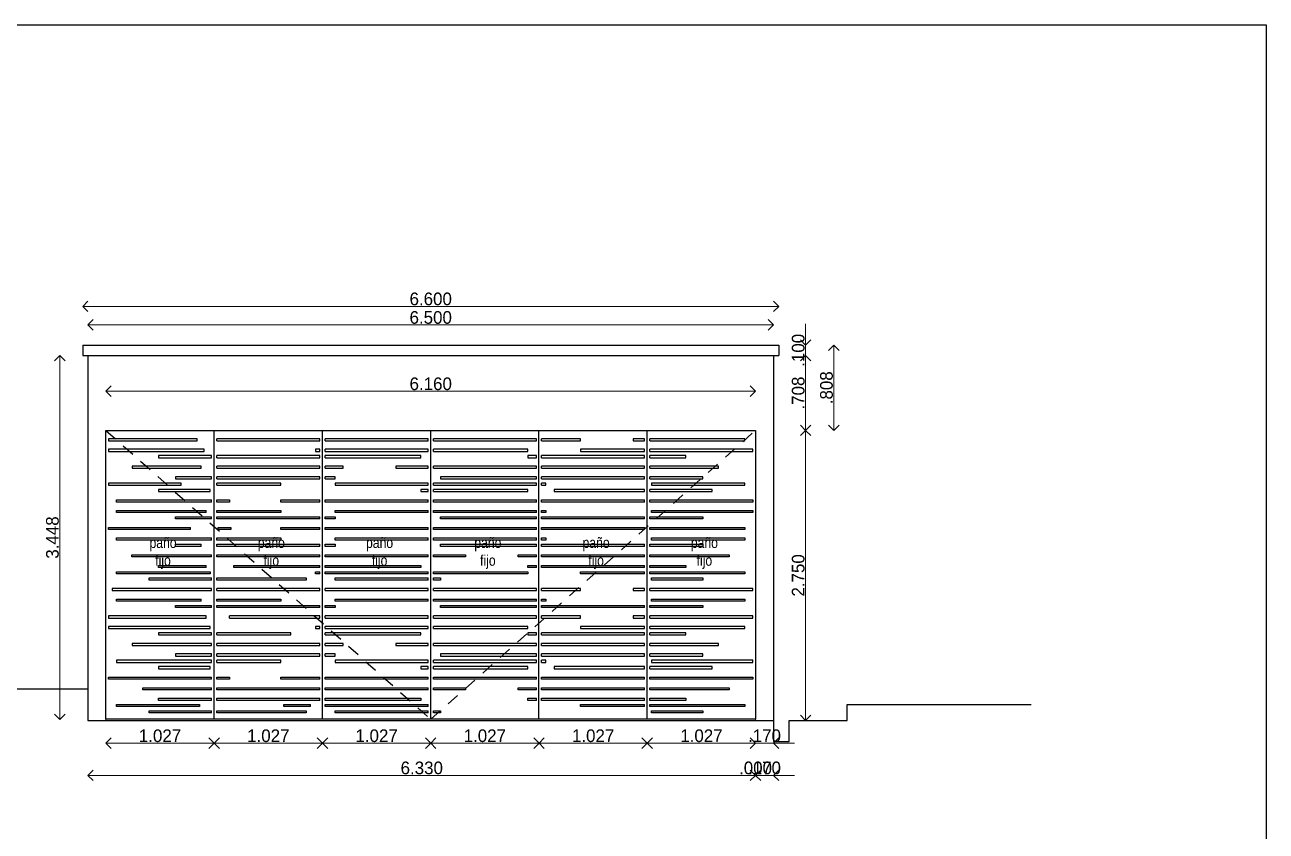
# Model space of a CAD drawing. Header units: millimetres. Extents: x 237 to 802, y 86 to 296.
# Drawn here: x 387.86 to 399.63, y 195.47 to 203.12 of the extents above; entities that cross this region are included whole.
import ezdxf

# ---------------------------------------------------------------- set-up
doc = ezdxf.new("R2010")
doc.units = ezdxf.units.MM
doc.linetypes.add('ACAD_ISO02W100', pattern=[15, 12, -3])
doc.layers.get('Defpoints').update_dxf_attribs({"color": 254})
doc.layers.add('000-COTAS ACUMULADAS', color=12, linetype='Continuous', lineweight=9)
doc.layers.add('cotas', color=154, linetype='Continuous', lineweight=5)
for name, color, linetype in [('02-CARPINTERÍAS', 9, 'Continuous'), ('03-PROYECCIONES', 9, 'Continuous'), ('Estructura metalica', 155, 'Continuous')]:
    doc.layers.add(name, color=color, linetype=linetype)
doc.styles.add('arial1', font='arial.ttf', dxfattribs={"height": 0.002})
doc.dimstyles.new('ann linear', dxfattribs={"dimtxt": 0.12, "dimasz": 0.1, "dimexe": 0.01, "dimexo": 0.01, "dimgap": 0.01, "dimtad": 1, "dimzin": 4, "dimdsep": 46, "dimtxsty": 'Standard', "dimblk": 'OPEN90', "dimcen": 0.1, "dimse1": 1, "dimse2": 1, "dimclrd": 256, "dimclre": 1, "dimclrt": 256, "dimadec": 0, "dimazin": 0, "dimtfac": 1, "dimtix": 1, "dimtmove": 0, "dimatfit": 3, "dimldrblk": 'DOT', "dimfxl": 0, "dimtolj": 1, "dimtzin": 0, "dimlwd": -1, "dimarcsym": 0})

# ---------------------------------------------------------------- blocks, each defined once
blk = doc.blocks.new('_OPEN90')
at = {"color": 0, "linetype": 'ByBlock'}
for p, q in [((0, 0), (-1, 0)), ((-0.5, 0.5), (0, 0)), ((0, 0), (-0.5, -0.5))]:
    blk.add_line(p, q, dxfattribs=at)
blk = doc.blocks.new('*D271')
at = {"layer": 'cotas'}
blk.add_line((395.26, 196.624), (395.26, 199.174), dxfattribs=at)
at = {"layer": 'Defpoints', "color": 0}
for p in [(394.785, 199.274), (395.26, 199.274), (394.785, 196.524)]:
    blk.add_point(p, dxfattribs=at)
at = {"layer": 'cotas', "xscale": 0.1, "yscale": 0.1, "zscale": 0.1}
for p, rotation in [((395.26, 199.274), 90), ((395.26, 196.524), 270)]:
    blk.add_blockref('_OPEN90', p, dxfattribs=dict(at, rotation=rotation))
at = {"layer": 'cotas', "insert": (395.19, 197.899), "char_height": 0.12, "attachment_point": 5, "rotation": 90}
blk.add_mtext('\\A1;2.750', dxfattribs=at)
blk = doc.blocks.new('_DOT')
at = {"color": 0, "linetype": 'ByBlock', "lineweight": -2}
blk.add_line((-0.5, 0), (-1, 0), dxfattribs=at)
at = {"color": 0, "linetype": 'ByBlock', "lineweight": -2, "const_width": 0.5}
blk.add_lwpolyline([(-0.25, 0, 1), (0.25, 0, 1)], format="xyb", close=True, dxfattribs=at)
blk = doc.blocks.new('*D272')
at = {"layer": 'cotas'}
blk.add_line((395.26, 199.374), (395.26, 199.883), dxfattribs=at)
at = {"layer": 'Defpoints', "color": 0}
for p in [(394.955, 199.983), (395.26, 199.983), (394.785, 199.274)]:
    blk.add_point(p, dxfattribs=at)
at = {"layer": 'cotas', "xscale": 0.1, "yscale": 0.1, "zscale": 0.1}
for p, rotation in [((395.26, 199.983), 90), ((395.26, 199.274), 270)]:
    blk.add_blockref('_OPEN90', p, dxfattribs=dict(at, rotation=rotation))
at = {"layer": 'cotas', "insert": (395.19, 199.628), "char_height": 0.12, "attachment_point": 5, "rotation": 90}
blk.add_mtext('\\A1;.708', dxfattribs=at)
blk = doc.blocks.new('*D291')
at = {"layer": 'cotas'}
for p, q in [((394.685, 196.003), (394.585, 196.003)), ((394.885, 196.003), (394.985, 196.003))]:
    blk.add_line(p, q, dxfattribs=at)
at = {"layer": 'Defpoints', "color": 0}
for p in [(394.785, 199.274), (394.785, 196.524), (394.785, 196.003)]:
    blk.add_point(p, dxfattribs=at)
at = {"layer": 'cotas', "xscale": 0.1, "yscale": 0.1, "zscale": 0.1}
blk.add_blockref('_OPEN90', (394.785, 196.003), dxfattribs=at)
at = {"layer": 'cotas', "xscale": 0.1, "yscale": 0.1, "zscale": 0.1, "rotation": 180}
blk.add_blockref('_OPEN90', (394.785, 196.003), dxfattribs=at)
at = {"layer": 'cotas', "insert": (394.785, 196.073), "char_height": 0.12, "attachment_point": 5}
blk.add_mtext('\\A1;.000', dxfattribs=at)
blk = doc.blocks.new('*D301')
at = {"layer": 'cotas'}
for p, q in [((394.685, 196.003), (394.585, 196.003)), ((394.785, 196.003), (394.955, 196.003)), ((395.055, 196.003), (395.155, 196.003))]:
    blk.add_line(p, q, dxfattribs=at)
at = {"layer": 'Defpoints', "color": 0}
for p in [(394.785, 196.524), (394.955, 196.524), (394.955, 196.003)]:
    blk.add_point(p, dxfattribs=at)
at = {"layer": 'cotas', "xscale": 0.1, "yscale": 0.1, "zscale": 0.1}
blk.add_blockref('_OPEN90', (394.785, 196.003), dxfattribs=at)
at = {"layer": 'cotas', "xscale": 0.1, "yscale": 0.1, "zscale": 0.1, "rotation": 180}
blk.add_blockref('_OPEN90', (394.955, 196.003), dxfattribs=at)
at = {"layer": 'cotas', "insert": (394.87, 196.073), "char_height": 0.12, "attachment_point": 5}
blk.add_mtext('\\A1;.170', dxfattribs=at)
blk = doc.blocks.new('*D302')
at = {"layer": 'cotas'}
blk.add_line((394.685, 196.003), (388.555, 196.003), dxfattribs=at)
at = {"layer": 'Defpoints', "color": 0}
for p in [(394.785, 199.274), (388.455, 196.524), (388.455, 196.003)]:
    blk.add_point(p, dxfattribs=at)
at = {"layer": 'cotas', "xscale": 0.1, "yscale": 0.1, "zscale": 0.1, "rotation": 180}
blk.add_blockref('_OPEN90', (388.455, 196.003), dxfattribs=at)
at = {"layer": 'cotas', "xscale": 0.1, "yscale": 0.1, "zscale": 0.1}
blk.add_blockref('_OPEN90', (394.785, 196.003), dxfattribs=at)
at = {"layer": 'cotas', "insert": (391.62, 196.073), "char_height": 0.12, "attachment_point": 5}
blk.add_mtext('\\A1;6.330', dxfattribs=at)
blk = doc.blocks.new('*D303')
at = {"layer": 'cotas'}
for p, q in [((395.26, 200.183), (395.26, 200.283)), ((395.26, 199.983), (395.26, 200.083)), ((395.26, 199.883), (395.26, 199.783))]:
    blk.add_line(p, q, dxfattribs=at)
at = {"layer": 'Defpoints', "color": 0}
for p in [(395.005, 200.083), (395.26, 200.083), (394.955, 199.983)]:
    blk.add_point(p, dxfattribs=at)
at = {"layer": 'cotas', "xscale": 0.1, "yscale": 0.1, "zscale": 0.1}
for p, rotation in [((395.26, 200.083), 270), ((395.26, 199.983), 90)]:
    blk.add_blockref('_OPEN90', p, dxfattribs=dict(at, rotation=rotation))
at = {"layer": 'cotas', "insert": (395.19, 200.033), "char_height": 0.12, "attachment_point": 5, "rotation": 90}
blk.add_mtext('\\A1;.100', dxfattribs=at)
blk = doc.blocks.new('*D304')
at = {"layer": 'cotas'}
blk.add_line((388.555, 200.274), (394.855, 200.274), dxfattribs=at)
at = {"layer": 'Defpoints', "color": 0}
for p in [(394.955, 200.274), (388.455, 199.983), (394.955, 199.983)]:
    blk.add_point(p, dxfattribs=at)
at = {"layer": 'cotas', "xscale": 0.1, "yscale": 0.1, "zscale": 0.1, "rotation": 180}
blk.add_blockref('_OPEN90', (388.455, 200.274), dxfattribs=at)
at = {"layer": 'cotas', "xscale": 0.1, "yscale": 0.1, "zscale": 0.1}
blk.add_blockref('_OPEN90', (394.955, 200.274), dxfattribs=at)
at = {"layer": 'cotas', "insert": (391.705, 200.344), "char_height": 0.12, "attachment_point": 5}
blk.add_mtext('\\A1;6.500', dxfattribs=at)
blk = doc.blocks.new('*D305')
at = {"layer": 'cotas'}
blk.add_line((388.505, 200.45), (394.905, 200.45), dxfattribs=at)
at = {"layer": 'Defpoints', "color": 0}
for p in [(395.005, 200.45), (388.405, 200.083), (395.005, 200.083)]:
    blk.add_point(p, dxfattribs=at)
at = {"layer": 'cotas', "xscale": 0.1, "yscale": 0.1, "zscale": 0.1, "rotation": 180}
blk.add_blockref('_OPEN90', (388.405, 200.45), dxfattribs=at)
at = {"layer": 'cotas', "xscale": 0.1, "yscale": 0.1, "zscale": 0.1}
blk.add_blockref('_OPEN90', (395.005, 200.45), dxfattribs=at)
at = {"layer": 'cotas', "insert": (391.705, 200.52), "char_height": 0.12, "attachment_point": 5}
blk.add_mtext('\\A1;6.600', dxfattribs=at)
blk = doc.blocks.new('*D308')
at = {"layer": 'cotas'}
blk.add_line((388.188, 196.634), (388.188, 199.883), dxfattribs=at)
at = {"layer": 'Defpoints', "color": 0}
for p in [(388.188, 199.983), (388.455, 199.983), (388.625, 196.534)]:
    blk.add_point(p, dxfattribs=at)
at = {"layer": 'cotas', "xscale": 0.1, "yscale": 0.1, "zscale": 0.1}
for p, rotation in [((388.188, 199.983), 90), ((388.188, 196.534), 270)]:
    blk.add_blockref('_OPEN90', p, dxfattribs=dict(at, rotation=rotation))
at = {"layer": 'cotas', "insert": (388.118, 198.258), "char_height": 0.12, "attachment_point": 5, "rotation": 90}
blk.add_mtext('\\A1;3.448', dxfattribs=at)
blk = doc.blocks.new('*D287')
at = {"layer": 'cotas'}
blk.add_line((394.685, 199.645), (388.725, 199.645), dxfattribs=at)
at = {"layer": 'Defpoints', "color": 0}
for p in [(388.625, 199.645), (388.625, 199.274), (394.785, 199.274)]:
    blk.add_point(p, dxfattribs=at)
at = {"layer": 'cotas', "xscale": 0.1, "yscale": 0.1, "zscale": 0.1, "rotation": 180}
blk.add_blockref('_OPEN90', (388.625, 199.645), dxfattribs=at)
at = {"layer": 'cotas', "xscale": 0.1, "yscale": 0.1, "zscale": 0.1}
blk.add_blockref('_OPEN90', (394.785, 199.645), dxfattribs=at)
at = {"layer": 'cotas', "insert": (391.705, 199.715), "char_height": 0.12, "attachment_point": 5}
blk.add_mtext('\\A1;6.160', dxfattribs=at)
blk = doc.blocks.new('*D288')
at = {"layer": 'cotas'}
blk.add_line((389.752, 196.308), (390.578, 196.308), dxfattribs=at)
at = {"layer": 'Defpoints', "color": 0}
for p in [(389.652, 196.534), (390.678, 196.534), (390.678, 196.308)]:
    blk.add_point(p, dxfattribs=at)
at = {"layer": 'cotas', "xscale": 0.1, "yscale": 0.1, "zscale": 0.1, "rotation": 180}
blk.add_blockref('_OPEN90', (389.652, 196.308), dxfattribs=at)
at = {"layer": 'cotas', "xscale": 0.1, "yscale": 0.1, "zscale": 0.1}
blk.add_blockref('_OPEN90', (390.678, 196.308), dxfattribs=at)
at = {"layer": 'cotas', "insert": (390.165, 196.378), "char_height": 0.12, "attachment_point": 5}
blk.add_mtext('\\A1;1.027', dxfattribs=at)
blk = doc.blocks.new('*D289')
at = {"layer": 'cotas'}
blk.add_line((390.778, 196.308), (391.605, 196.308), dxfattribs=at)
at = {"layer": 'Defpoints', "color": 0}
for p in [(390.678, 196.534), (391.705, 196.534), (391.705, 196.308)]:
    blk.add_point(p, dxfattribs=at)
at = {"layer": 'cotas', "xscale": 0.1, "yscale": 0.1, "zscale": 0.1, "rotation": 180}
blk.add_blockref('_OPEN90', (390.678, 196.308), dxfattribs=at)
at = {"layer": 'cotas', "xscale": 0.1, "yscale": 0.1, "zscale": 0.1}
blk.add_blockref('_OPEN90', (391.705, 196.308), dxfattribs=at)
at = {"layer": 'cotas', "insert": (391.192, 196.378), "char_height": 0.12, "attachment_point": 5}
blk.add_mtext('\\A1;1.027', dxfattribs=at)
blk = doc.blocks.new('*D290')
at = {"layer": 'cotas'}
blk.add_line((395.528, 199.374), (395.528, 199.983), dxfattribs=at)
at = {"layer": 'Defpoints', "color": 0}
for p in [(395.528, 200.083), (395.528, 200.083), (394.785, 199.274)]:
    blk.add_point(p, dxfattribs=at)
at = {"layer": 'cotas', "xscale": 0.1, "yscale": 0.1, "zscale": 0.1}
for p, rotation in [((395.528, 200.083), 90), ((395.528, 199.274), 270)]:
    blk.add_blockref('_OPEN90', p, dxfattribs=dict(at, rotation=rotation))
at = {"layer": 'cotas', "insert": (395.458, 199.678), "char_height": 0.12, "attachment_point": 5, "rotation": 90}
blk.add_mtext('\\A1;.808', dxfattribs=at)
blk = doc.blocks.new('*D286')
at = {"layer": 'cotas'}
for p, q in [((394.685, 196.308), (394.585, 196.308)), ((394.785, 196.308), (394.955, 196.308)), ((395.055, 196.308), (395.155, 196.308))]:
    blk.add_line(p, q, dxfattribs=at)
at = {"layer": 'Defpoints', "color": 0}
for p in [(394.785, 196.534), (394.955, 196.524), (394.955, 196.308)]:
    blk.add_point(p, dxfattribs=at)
at = {"layer": 'cotas', "xscale": 0.1, "yscale": 0.1, "zscale": 0.1}
blk.add_blockref('_OPEN90', (394.785, 196.308), dxfattribs=at)
at = {"layer": 'cotas', "xscale": 0.1, "yscale": 0.1, "zscale": 0.1, "rotation": 180}
blk.add_blockref('_OPEN90', (394.955, 196.308), dxfattribs=at)
at = {"layer": 'cotas', "insert": (394.87, 196.378), "char_height": 0.12, "attachment_point": 5}
blk.add_mtext('\\A1;.170', dxfattribs=at)
blk = doc.blocks.new('*D310')
at = {"layer": 'cotas'}
blk.add_line((389.552, 196.308), (388.725, 196.308), dxfattribs=at)
at = {"layer": 'Defpoints', "color": 0}
for p in [(388.625, 196.534), (389.652, 196.534), (388.625, 196.308)]:
    blk.add_point(p, dxfattribs=at)
at = {"layer": 'cotas', "xscale": 0.1, "yscale": 0.1, "zscale": 0.1, "rotation": 180}
blk.add_blockref('_OPEN90', (388.625, 196.308), dxfattribs=at)
at = {"layer": 'cotas', "xscale": 0.1, "yscale": 0.1, "zscale": 0.1}
blk.add_blockref('_OPEN90', (389.652, 196.308), dxfattribs=at)
at = {"layer": 'cotas', "insert": (389.138, 196.378), "char_height": 0.12, "attachment_point": 5}
blk.add_mtext('\\A1;1.027', dxfattribs=at)
blk = doc.blocks.new('*D311')
at = {"layer": 'cotas'}
blk.add_line((391.805, 196.308), (392.632, 196.308), dxfattribs=at)
at = {"layer": 'Defpoints', "color": 0}
for p in [(391.705, 196.534), (392.732, 196.534), (392.732, 196.308)]:
    blk.add_point(p, dxfattribs=at)
at = {"layer": 'cotas', "xscale": 0.1, "yscale": 0.1, "zscale": 0.1, "rotation": 180}
blk.add_blockref('_OPEN90', (391.705, 196.308), dxfattribs=at)
at = {"layer": 'cotas', "xscale": 0.1, "yscale": 0.1, "zscale": 0.1}
blk.add_blockref('_OPEN90', (392.732, 196.308), dxfattribs=at)
at = {"layer": 'cotas', "insert": (392.218, 196.378), "char_height": 0.12, "attachment_point": 5}
blk.add_mtext('\\A1;1.027', dxfattribs=at)
blk = doc.blocks.new('*D312')
at = {"layer": 'cotas'}
blk.add_line((392.832, 196.308), (393.658, 196.308), dxfattribs=at)
at = {"layer": 'Defpoints', "color": 0}
for p in [(392.732, 196.534), (393.758, 196.534), (393.758, 196.308)]:
    blk.add_point(p, dxfattribs=at)
at = {"layer": 'cotas', "xscale": 0.1, "yscale": 0.1, "zscale": 0.1, "rotation": 180}
blk.add_blockref('_OPEN90', (392.732, 196.308), dxfattribs=at)
at = {"layer": 'cotas', "xscale": 0.1, "yscale": 0.1, "zscale": 0.1}
blk.add_blockref('_OPEN90', (393.758, 196.308), dxfattribs=at)
at = {"layer": 'cotas', "insert": (393.245, 196.378), "char_height": 0.12, "attachment_point": 5}
blk.add_mtext('\\A1;1.027', dxfattribs=at)
blk = doc.blocks.new('*D313')
at = {"layer": 'cotas'}
blk.add_line((393.858, 196.308), (394.685, 196.308), dxfattribs=at)
at = {"layer": 'Defpoints', "color": 0}
for p in [(393.758, 196.534), (394.785, 196.534), (394.785, 196.308)]:
    blk.add_point(p, dxfattribs=at)
at = {"layer": 'cotas', "xscale": 0.1, "yscale": 0.1, "zscale": 0.1, "rotation": 180}
blk.add_blockref('_OPEN90', (393.758, 196.308), dxfattribs=at)
at = {"layer": 'cotas', "xscale": 0.1, "yscale": 0.1, "zscale": 0.1}
blk.add_blockref('_OPEN90', (394.785, 196.308), dxfattribs=at)
at = {"layer": 'cotas', "insert": (394.272, 196.378), "char_height": 0.12, "attachment_point": 5}
blk.add_mtext('\\A1;1.027', dxfattribs=at)

msp = doc.modelspace()

# ---------------------------------------------------------------- linework, layer by layer
msp.add_lwpolyline([(382.155, 195.5244), (383.9474, 196.215, -0.0905424), (387.1644, 196.8244), (388.455, 196.8244), (388.455, 196.5244), (394.955, 196.5244), (394.955, 196.3244), (395.105, 196.3244), (395.105, 196.5244), (395.655, 196.5244), (395.655, 196.6744), (397.3984, 196.6744)], format="xyb")
at = {"layer": '02-CARPINTERÍAS'}
for p, q in [((388.405, 200.0825), (395.005, 200.0825)), ((388.405, 200.0825), (388.405, 199.9825)), ((395.005, 200.0825), (395.005, 199.9825)), ((388.405, 199.9825), (395.005, 199.9825)), ((388.455, 199.9825), (388.455, 196.8244)), ((394.955, 199.9825), (394.955, 196.5244)), ((389.4892, 199.1744), (389.4892, 199.1944)), ((389.6517, 196.5344), (389.6517, 199.2744)), ((389.6767, 199.1744), (389.6767, 199.1944)), ((390.6533, 199.1744), (390.6533, 199.1944)), ((390.6783, 196.5344), (390.6783, 199.2744)), ((390.7033, 199.1744), (390.7033, 199.1944)), ((391.68, 199.1744), (391.68, 199.1944)), ((391.705, 196.5344), (391.705, 199.2744)), ((391.73, 199.1744), (391.73, 199.1944)), ((392.7067, 199.1744), (392.7067, 199.1944)), ((392.7317, 196.5344), (392.7317, 199.2744)), ((392.7567, 199.1744), (392.7567, 199.1944)), ((393.7333, 199.1744), (393.7333, 199.1944)), ((393.7583, 196.5344), (393.7583, 199.2744)), ((393.7833, 199.1744), (393.7833, 199.1944)), ((390.6533, 199.0744), (390.6533, 199.0944)), ((390.7033, 199.0744), (390.7033, 199.0944)), ((391.68, 199.0744), (391.68, 199.0944)), ((391.73, 199.0744), (391.73, 199.0944)), ((393.7333, 199.0744), (393.7333, 199.0944)), ((393.7833, 199.0744), (393.7833, 199.0944)), ((389.5267, 198.9144), (389.5267, 198.9344)), ((389.6267, 199.0144), (389.6267, 199.0344)), ((389.6767, 199.0144), (389.6767, 199.0344)), ((389.6767, 198.9144), (389.6767, 198.9344)), ((390.6533, 199.0144), (390.6533, 199.0344)), ((390.6533, 198.9144), (390.6533, 198.9344)), ((390.7033, 199.0144), (390.7033, 199.0344)), ((390.7033, 198.9144), (390.7033, 198.9344)), ((391.68, 198.9144), (391.68, 198.9344)), ((391.73, 198.9144), (391.73, 198.9344)), ((392.7067, 199.0144), (392.7067, 199.0344)), ((392.7067, 198.9144), (392.7067, 198.9344)), ((392.7567, 199.0144), (392.7567, 199.0344)), ((392.7567, 198.9144), (392.7567, 198.9344)), ((393.7333, 199.0144), (393.7333, 199.0344)), ((393.7333, 198.9144), (393.7333, 198.9344)), ((393.7833, 199.0144), (393.7833, 199.0344)), ((393.7833, 198.9144), (393.7833, 198.9344)), ((389.6267, 198.8144), (389.6267, 198.8344)), ((389.6767, 198.8144), (389.6767, 198.8344)), ((390.6533, 198.8144), (390.6533, 198.8344)), ((390.7033, 198.8144), (390.7033, 198.8344)), ((392.7067, 198.8144), (392.7067, 198.8344)), ((392.7567, 198.8144), (392.7567, 198.8344)), ((393.7333, 198.8144), (393.7333, 198.8344)), ((393.7833, 198.8144), (393.7833, 198.8344)), ((389.3392, 198.7544), (389.3392, 198.7744)), ((389.6767, 198.7544), (389.6767, 198.7744)), ((391.68, 198.7544), (391.68, 198.7744)), ((391.68, 198.6944), (391.68, 198.7144)), ((391.73, 198.7544), (391.73, 198.7744)), ((391.73, 198.6944), (391.73, 198.7144)), ((392.7067, 198.7544), (392.7067, 198.7744)), ((392.7567, 198.7544), (392.7567, 198.7744)), ((393.7333, 198.6944), (393.7333, 198.7144)), ((393.7833, 198.6944), (393.7833, 198.7144)), ((389.6267, 198.5944), (389.6267, 198.6144)), ((389.6767, 198.5944), (389.6767, 198.6144)), ((390.6533, 198.5944), (390.6533, 198.6144)), ((390.7033, 198.5944), (390.7033, 198.6144)), ((391.68, 198.5944), (391.68, 198.6144)), ((391.73, 198.5944), (391.73, 198.6144)), ((392.7067, 198.5944), (392.7067, 198.6144)), ((392.7567, 198.5944), (392.7567, 198.6144)), ((393.7333, 198.5944), (393.7333, 198.6144)), ((393.7833, 198.5944), (393.7833, 198.6144)), ((389.5767, 198.4944), (389.5767, 198.5144)), ((389.6767, 198.4944), (389.6767, 198.5144)), ((391.68, 198.4944), (391.68, 198.5144)), ((391.73, 198.4944), (391.73, 198.5144)), ((392.7067, 198.4944), (392.7067, 198.5144)), ((392.7567, 198.4944), (392.7567, 198.5144)), ((389.4267, 198.3344), (389.4267, 198.3544)), ((389.6267, 198.4344), (389.6267, 198.4544)), ((389.6767, 198.4344), (389.6767, 198.4544)), ((389.6892, 198.3344), (389.6892, 198.3544)), ((390.6533, 198.4344), (390.6533, 198.4544)), ((390.6533, 198.3344), (390.6533, 198.3544)), ((390.7033, 198.4344), (390.7033, 198.4544)), ((390.7033, 198.3344), (390.7033, 198.3544)), ((391.68, 198.3344), (391.68, 198.3544)), ((391.73, 198.3344), (391.73, 198.3544)), ((392.7067, 198.4344), (392.7067, 198.4544)), ((392.7067, 198.3344), (392.7067, 198.3544)), ((392.7567, 198.4344), (392.7567, 198.4544)), ((392.7567, 198.3344), (392.7567, 198.3544)), ((393.7333, 198.4344), (393.7333, 198.4544)), ((393.7333, 198.3344), (393.7333, 198.3544)), ((393.7833, 198.4344), (393.7833, 198.4544)), ((393.7833, 198.3344), (393.7833, 198.3544)), ((389.6267, 198.2344), (389.6267, 198.2544)), ((389.6767, 198.2344), (389.6767, 198.2544)), ((391.68, 198.2344), (391.68, 198.2544)), ((391.73, 198.2344), (391.73, 198.2544)), ((392.7067, 198.2344), (392.7067, 198.2544)), ((392.7567, 198.2344), (392.7567, 198.2544)), ((389.5267, 198.1744), (389.5267, 198.1944)), ((389.6767, 198.1744), (389.6767, 198.1944)), ((390.6533, 198.1744), (390.6533, 198.1944)), ((390.7033, 198.1744), (390.7033, 198.1944)), ((392.7067, 198.1744), (392.7067, 198.1944)), ((392.7567, 198.1744), (392.7567, 198.1944)), ((393.7333, 198.1744), (393.7333, 198.1944)), ((393.7833, 198.1744), (393.7833, 198.1944)), ((389.5767, 197.9744), (389.5767, 197.9944)), ((389.6267, 198.0744), (389.6267, 198.0944)), ((389.6767, 198.0744), (389.6767, 198.0944)), ((389.8386, 197.9744), (389.8386, 197.9944)), ((390.6533, 198.0744), (390.6533, 198.0944)), ((390.6533, 197.9744), (390.6533, 197.9944)), ((390.7033, 198.0744), (390.7033, 198.0944)), ((390.7033, 197.9744), (390.7033, 197.9944)), ((391.68, 198.0744), (391.68, 198.0944)), ((391.73, 198.0744), (391.73, 198.0944)), ((392.7067, 198.0744), (392.7067, 198.0944)), ((392.7067, 197.9744), (392.7067, 197.9944)), ((392.7567, 198.0744), (392.7567, 198.0944)), ((392.7567, 197.9744), (392.7567, 197.9944)), ((393.7333, 198.0744), (393.7333, 198.0944)), ((393.7333, 197.9744), (393.7333, 197.9944)), ((393.7833, 198.0744), (393.7833, 198.0944)), ((393.7833, 197.9744), (393.7833, 197.9944)), ((389.6267, 197.8544), (389.6267, 197.8744)), ((389.6767, 197.8544), (389.6767, 197.8744)), ((390.6533, 197.9144), (390.6533, 197.9344)), ((390.7033, 197.9144), (390.7033, 197.9344)), ((391.68, 197.9144), (391.68, 197.9344)), ((391.68, 197.8544), (391.68, 197.8744)), ((391.73, 197.9144), (391.73, 197.9344)), ((391.73, 197.8544), (391.73, 197.8744)), ((393.7333, 197.9144), (393.7333, 197.9344)), ((393.7833, 197.9144), (393.7833, 197.9344)), ((389.6267, 197.7544), (389.6267, 197.7744)), ((389.6767, 197.7544), (389.6767, 197.7744)), ((390.6533, 197.7544), (390.6533, 197.7744)), ((390.7033, 197.7544), (390.7033, 197.7744)), ((391.68, 197.7544), (391.68, 197.7744)), ((391.73, 197.7544), (391.73, 197.7744)), ((392.7067, 197.7544), (392.7067, 197.7744)), ((392.7567, 197.7544), (392.7567, 197.7744)), ((393.7333, 197.7544), (393.7333, 197.7744)), ((393.7833, 197.7544), (393.7833, 197.7744)), ((389.5267, 197.6544), (389.5267, 197.6744)), ((389.6767, 197.6544), (389.6767, 197.6744)), ((391.68, 197.6544), (391.68, 197.6744)), ((391.73, 197.6544), (391.73, 197.6744)), ((392.7067, 197.6544), (392.7067, 197.6744)), ((392.7567, 197.6544), (392.7567, 197.6744)), ((389.6267, 197.5944), (389.6267, 197.6144)), ((389.6767, 197.5944), (389.6767, 197.6144)), ((390.6533, 197.5944), (390.6533, 197.6144)), ((390.7033, 197.5944), (390.7033, 197.6144)), ((392.7067, 197.5944), (392.7067, 197.6144)), ((392.7567, 197.5944), (392.7567, 197.6144)), ((393.7333, 197.5944), (393.7333, 197.6144)), ((393.7833, 197.5944), (393.7833, 197.6144)), ((389.5767, 197.4944), (389.5767, 197.5144)), ((389.796, 197.4944), (389.796, 197.5144)), ((390.6533, 197.4944), (390.6533, 197.5144)), ((390.6533, 197.3944), (390.6533, 197.4144)), ((390.7033, 197.4944), (390.7033, 197.5144)), ((390.7033, 197.3944), (390.7033, 197.4144)), ((391.68, 197.4944), (391.68, 197.5144)), ((391.68, 197.3944), (391.68, 197.4144)), ((391.73, 197.4944), (391.73, 197.5144)), ((391.73, 197.3944), (391.73, 197.4144)), ((392.7067, 197.4944), (392.7067, 197.5144)), ((392.7567, 197.4944), (392.7567, 197.5144)), ((393.7333, 197.4944), (393.7333, 197.5144)), ((393.7333, 197.3944), (393.7333, 197.4144)), ((393.7833, 197.4944), (393.7833, 197.5144)), ((393.7833, 197.3944), (393.7833, 197.4144)), ((389.6267, 197.3344), (389.6267, 197.3544)), ((389.6767, 197.3344), (389.6767, 197.3544)), ((390.3772, 197.3344), (390.3772, 197.3544)), ((390.7033, 197.3344), (390.7033, 197.3544)), ((392.7067, 197.3344), (392.7067, 197.3544)), ((392.7567, 197.3344), (392.7567, 197.3544)), ((393.7333, 197.3344), (393.7333, 197.3544)), ((393.7833, 197.3344), (393.7833, 197.3544)), ((389.6267, 197.2344), (389.6267, 197.2544)), ((389.6767, 197.2344), (389.6767, 197.2544)), ((390.6533, 197.2344), (390.6533, 197.2544)), ((390.7033, 197.2344), (390.7033, 197.2544)), ((391.68, 197.2344), (391.68, 197.2544)), ((391.73, 197.2344), (391.73, 197.2544)), ((392.7067, 197.2344), (392.7067, 197.2544)), ((392.7567, 197.2344), (392.7567, 197.2544)), ((393.7333, 197.2344), (393.7333, 197.2544)), ((393.7833, 197.2344), (393.7833, 197.2544)), ((389.6267, 197.1344), (389.6267, 197.1544)), ((389.6267, 197.0744), (389.6267, 197.0944)), ((389.6767, 197.1344), (389.6767, 197.1544)), ((389.6767, 197.0744), (389.6767, 197.0944)), ((390.6533, 197.1344), (390.6533, 197.1544)), ((390.7033, 197.1344), (390.7033, 197.1544)), ((391.68, 197.0744), (391.68, 197.0944)), ((391.73, 197.0744), (391.73, 197.0944)), ((392.7067, 197.1344), (392.7067, 197.1544)), ((392.7067, 197.0744), (392.7067, 197.0944)), ((392.7567, 197.1344), (392.7567, 197.1544)), ((392.7567, 197.0744), (392.7567, 197.0944)), ((393.7333, 197.1344), (393.7333, 197.1544)), ((393.7833, 197.1344), (393.7833, 197.1544)), ((389.6267, 196.9144), (389.6267, 196.9344)), ((389.6767, 196.9144), (389.6767, 196.9344)), ((390.6533, 196.9144), (390.6533, 196.9344)), ((390.7033, 196.9144), (390.7033, 196.9344)), ((391.68, 197.0144), (391.68, 197.0344)), ((391.68, 196.9144), (391.68, 196.9344)), ((391.73, 197.0144), (391.73, 197.0344)), ((391.73, 196.9144), (391.73, 196.9344)), ((392.7067, 196.9144), (392.7067, 196.9344)), ((392.7567, 196.9144), (392.7567, 196.9344)), ((393.7333, 197.0144), (393.7333, 197.0344)), ((393.7333, 196.9144), (393.7333, 196.9344)), ((393.7833, 197.0144), (393.7833, 197.0344)), ((393.7833, 196.9144), (393.7833, 196.9344)), ((389.6267, 196.8144), (389.6267, 196.8344)), ((389.6767, 196.8144), (389.6767, 196.8344)), ((390.6533, 196.8144), (390.6533, 196.8344)), ((390.7033, 196.8144), (390.7033, 196.8344)), ((391.68, 196.8144), (391.68, 196.8344)), ((391.73, 196.8144), (391.73, 196.8344)), ((392.7067, 196.8144), (392.7067, 196.8344)), ((392.7567, 196.8144), (392.7567, 196.8344)), ((393.7333, 196.8144), (393.7333, 196.8344)), ((393.7833, 196.8144), (393.7833, 196.8344)), ((389.6267, 196.7144), (389.6267, 196.7344)), ((389.6767, 196.7144), (389.6767, 196.7344)), ((390.6533, 196.7144), (390.6533, 196.7344)), ((390.7033, 196.7144), (390.7033, 196.7344)), ((392.7067, 196.7144), (392.7067, 196.7344)), ((392.7567, 196.7144), (392.7567, 196.7344)), ((393.7333, 196.7144), (393.7333, 196.7344)), ((393.7833, 196.7144), (393.7833, 196.7344)), ((389.6267, 196.5944), (389.6267, 196.6144)), ((389.6767, 196.5944), (389.6767, 196.6144)), ((390.5647, 196.6544), (390.5647, 196.6744)), ((390.7033, 196.6544), (390.7033, 196.6744)), ((391.68, 196.6544), (391.68, 196.6744)), ((391.68, 196.5944), (391.68, 196.6144)), ((391.73, 196.5944), (391.73, 196.6144)), ((393.7333, 196.6544), (393.7333, 196.6744)), ((393.7833, 196.6544), (393.7833, 196.6744))]:
    msp.add_line(p, q, dxfattribs=at)
for points in [[(359.7637, 203.1193), (399.6272, 203.1193), (399.6272, 172.9233), (359.7637, 172.9233)], [(388.65, 199.0744), (389.5568, 199.0744), (389.5568, 199.0944), (388.65, 199.0944)], [(389.125, 198.6944), (389.6125, 198.6944), (389.6125, 198.7144), (389.125, 198.7144)], [(394.685, 198.7744), (393.7975, 198.7744), (393.7975, 198.7544), (394.685, 198.7544)], [(394.76, 198.4944), (393.7975, 198.4944), (393.7975, 198.5144), (394.76, 198.5144)], [(394.685, 198.2344), (393.7975, 198.2344), (393.7975, 198.2544), (394.685, 198.2544)], [(388.725, 197.9344), (389.6125, 197.9344), (389.6125, 197.9144), (388.725, 197.9144)], [(394.285, 197.8544), (393.7975, 197.8544), (393.7975, 197.8744), (394.285, 197.8744)], [(394.685, 197.6544), (393.7975, 197.6544), (393.7975, 197.6744), (394.685, 197.6744)], [(388.65, 197.3944), (389.6125, 197.3944), (389.6125, 197.4144), (388.65, 197.4144)], [(394.76, 197.0944), (393.7975, 197.0944), (393.7975, 197.0744), (394.76, 197.0744)], [(389.125, 197.0144), (389.6125, 197.0144), (389.6125, 197.0344), (389.125, 197.0344)], [(388.725, 196.6744), (389.5125, 196.6744), (389.5125, 196.6544), (388.725, 196.6544)], [(394.285, 196.5944), (393.7975, 196.5944), (393.7975, 196.6144), (394.285, 196.6144)]]:
    msp.add_lwpolyline(points, close=True, dxfattribs=at)
for points in [[(394.785, 196.5344), (388.625, 196.5344), (388.625, 199.2744), (394.785, 199.2744), (394.785, 196.5344), (394.785, 196.5344)], [(389.4892, 199.1944), (388.65, 199.1944), (388.65, 199.1744), (389.4892, 199.1744)], [(390.6533, 199.1944), (389.6767, 199.1944)], [(389.6767, 199.1744), (390.6533, 199.1744)], [(391.68, 199.1944), (390.7033, 199.1944)], [(390.7033, 199.1744), (391.68, 199.1744)], [(392.7067, 199.1944), (391.73, 199.1944)], [(391.73, 199.1744), (392.7067, 199.1744)], [(392.7567, 199.1744), (393.125, 199.1744), (393.125, 199.1944), (392.7567, 199.1944)], [(393.7333, 199.1944), (393.625, 199.1944), (393.625, 199.1744), (393.7333, 199.1744)], [(393.7833, 199.1744), (394.685, 199.1744), (394.685, 199.1944), (393.7833, 199.1944)], [(390.6533, 199.0944), (390.6125, 199.0944), (390.6125, 199.0744), (390.6533, 199.0744)], [(391.68, 199.0944), (390.7033, 199.0944)], [(390.7033, 199.0744), (391.68, 199.0744)], [(391.73, 199.0744), (392.625, 199.0744), (392.625, 199.0944), (391.73, 199.0944)], [(393.7333, 199.0944), (393.125, 199.0944), (393.125, 199.0744), (393.7333, 199.0744)], [(393.7833, 199.0744), (394.76, 199.0744), (394.76, 199.0944), (393.7833, 199.0944)], [(389.5267, 198.9344), (388.875, 198.9344), (388.875, 198.9144), (389.5267, 198.9144)], [(389.6267, 199.0344), (389.125, 199.0344), (389.125, 199.0144), (389.6267, 199.0144)], [(390.6533, 199.0344), (389.6767, 199.0344)], [(389.6767, 199.0144), (390.6533, 199.0144)], [(390.6533, 198.9344), (389.6767, 198.9344)], [(390.7033, 199.0144), (391.6125, 199.0144), (391.6125, 199.0344), (390.7033, 199.0344)], [(390.7033, 198.9144), (390.875, 198.9144), (390.875, 198.9344), (390.7033, 198.9344)], [(391.68, 198.9344), (391.375, 198.9344), (391.375, 198.9144), (391.68, 198.9144)], [(392.7067, 198.9344), (391.73, 198.9344)], [(392.7067, 199.0344), (392.625, 199.0344), (392.625, 199.0144), (392.7067, 199.0144)], [(393.7333, 199.0344), (392.7567, 199.0344)], [(392.7567, 199.0144), (393.7333, 199.0144)], [(393.7333, 198.9344), (392.7567, 198.9344)], [(393.7833, 199.0144), (394.125, 199.0144), (394.125, 199.0344), (393.7833, 199.0344)], [(393.7833, 198.9144), (394.435, 198.9144), (394.435, 198.9344), (393.7833, 198.9344)], [(389.6267, 198.8344), (389.285, 198.8344), (389.285, 198.8144), (389.6267, 198.8144)], [(389.6767, 198.9144), (390.6533, 198.9144)], [(390.6533, 198.8344), (389.6767, 198.8344)], [(390.7033, 198.8144), (390.7975, 198.8144), (390.7975, 198.8344), (390.7033, 198.8344)], [(391.73, 198.9144), (392.7067, 198.9144)], [(392.7067, 198.8344), (391.7975, 198.8344), (391.7975, 198.8144), (392.7067, 198.8144)], [(392.7567, 198.9144), (393.7333, 198.9144)], [(393.7333, 198.8344), (392.7567, 198.8344)], [(393.7833, 198.8144), (394.285, 198.8144), (394.285, 198.8344), (393.7833, 198.8344)], [(389.3392, 198.7744), (388.65, 198.7744), (388.65, 198.7544), (389.3392, 198.7544)], [(389.6767, 198.8144), (390.6533, 198.8144)], [(389.6767, 198.7544), (390.285, 198.7544), (390.285, 198.7744), (389.6767, 198.7744)], [(391.68, 198.7744), (390.7975, 198.7744), (390.7975, 198.7544), (391.68, 198.7544)], [(391.68, 198.7144), (391.6125, 198.7144), (391.6125, 198.6944), (391.68, 198.6944)], [(392.7067, 198.7744), (391.73, 198.7744)], [(391.73, 198.7544), (392.7067, 198.7544)], [(391.73, 198.6944), (392.625, 198.6944), (392.625, 198.7144), (391.73, 198.7144)], [(392.7567, 198.8144), (393.7333, 198.8144)], [(392.7567, 198.7544), (392.7975, 198.7544), (392.7975, 198.7744), (392.7567, 198.7744)], [(393.7333, 198.7144), (392.875, 198.7144), (392.875, 198.6944), (393.7333, 198.6944)], [(393.7833, 198.6944), (394.375, 198.6944), (394.375, 198.7144), (393.7833, 198.7144)], [(389.6267, 198.5944), (388.725, 198.5944), (388.725, 198.6144), (389.6267, 198.6144)], [(389.6767, 198.6144), (389.7975, 198.6144), (389.7975, 198.5944), (389.6767, 198.5944)], [(390.6533, 198.5944), (390.285, 198.5944), (390.285, 198.6144), (390.6533, 198.6144)], [(390.7033, 198.6144), (391.68, 198.6144)], [(391.68, 198.5944), (390.7033, 198.5944)], [(391.73, 198.6144), (392.7067, 198.6144)], [(392.7067, 198.5944), (391.73, 198.5944)], [(392.7567, 198.6144), (393.7333, 198.6144)], [(393.7333, 198.5944), (392.7567, 198.5944)], [(393.7833, 198.6144), (394.76, 198.6144), (394.76, 198.5944), (393.7833, 198.5944)], [(389.5767, 198.4944), (388.725, 198.4944), (388.725, 198.5144), (389.5767, 198.5144)], [(389.6767, 198.5144), (390.285, 198.5144), (390.285, 198.4944), (389.6767, 198.4944)], [(391.68, 198.4944), (390.7975, 198.4944), (390.7975, 198.5144), (391.68, 198.5144)], [(391.73, 198.5144), (392.7067, 198.5144)], [(392.7067, 198.4944), (391.73, 198.4944)], [(392.7567, 198.5144), (392.7975, 198.5144), (392.7975, 198.4944), (392.7567, 198.4944)], [(389.4267, 198.3344), (388.65, 198.3344), (388.65, 198.3544), (389.4267, 198.3544)], [(389.6267, 198.4344), (389.285, 198.4344), (389.285, 198.4544), (389.6267, 198.4544)], [(389.6767, 198.4544), (390.6533, 198.4544)], [(390.6533, 198.4344), (389.6767, 198.4344)], [(389.6892, 198.3544), (389.81, 198.3544), (389.81, 198.3344), (389.6892, 198.3344)], [(390.6533, 198.3344), (390.285, 198.3344), (390.285, 198.3544), (390.6533, 198.3544)], [(390.7033, 198.4544), (390.7975, 198.4544), (390.7975, 198.4344), (390.7033, 198.4344)], [(390.7033, 198.3544), (391.68, 198.3544)], [(391.73, 198.3544), (392.7067, 198.3544)], [(392.7067, 198.4344), (391.7975, 198.4344), (391.7975, 198.4544), (392.7067, 198.4544)], [(392.7567, 198.4544), (393.7333, 198.4544)], [(393.7333, 198.4344), (392.7567, 198.4344)], [(392.7567, 198.3544), (393.7333, 198.3544)], [(393.7833, 198.4544), (394.285, 198.4544), (394.285, 198.4344), (393.7833, 198.4344)], [(393.7833, 198.3544), (394.685, 198.3544), (394.685, 198.3344), (393.7833, 198.3344)], [(389.6267, 198.2344), (388.725, 198.2344), (388.725, 198.2544), (389.6267, 198.2544)], [(389.6767, 198.2544), (390.285, 198.2544), (390.285, 198.2344), (389.6767, 198.2344)], [(391.68, 198.3344), (390.7033, 198.3344)], [(391.68, 198.2344), (390.7975, 198.2344), (390.7975, 198.2544), (391.68, 198.2544)], [(392.7067, 198.3344), (391.73, 198.3344)], [(391.73, 198.2544), (392.7067, 198.2544)], [(392.7067, 198.2344), (391.73, 198.2344)], [(393.7333, 198.3344), (392.7567, 198.3344)], [(392.7567, 198.2544), (392.7975, 198.2544), (392.7975, 198.2344), (392.7567, 198.2344)], [(389.5267, 198.1744), (389.285, 198.1744), (389.285, 198.1944), (389.5267, 198.1944)], [(389.6767, 198.1944), (390.6533, 198.1944)], [(390.6533, 198.1744), (389.6767, 198.1744)], [(390.7033, 198.1944), (390.7975, 198.1944), (390.7975, 198.1744), (390.7033, 198.1744)], [(392.7067, 198.1744), (391.7975, 198.1744), (391.7975, 198.1944), (392.7067, 198.1944)], [(392.7567, 198.1944), (393.7333, 198.1944)], [(393.7333, 198.1744), (392.7567, 198.1744)], [(393.7833, 198.1944), (394.285, 198.1944), (394.285, 198.1744), (393.7833, 198.1744)], [(389.6267, 198.0744), (388.8709, 198.0744), (388.8709, 198.0944), (389.6267, 198.0944)], [(389.5767, 197.9744), (389.125, 197.9744), (389.125, 197.9944), (389.5767, 197.9944)], [(389.6767, 198.0944), (390.6533, 198.0944)], [(390.6533, 198.0744), (389.6767, 198.0744)], [(389.8386, 197.9944), (390.6533, 197.9944)], [(390.7033, 198.0944), (391.68, 198.0944)], [(391.68, 198.0744), (390.7033, 198.0744)], [(390.7033, 197.9944), (391.6125, 197.9944), (391.6125, 197.9744), (390.7033, 197.9744)], [(391.73, 198.0944), (392.035, 198.0944), (392.035, 198.0744), (391.73, 198.0744)], [(392.7067, 198.0744), (392.535, 198.0744), (392.535, 198.0944), (392.7067, 198.0944)], [(392.7067, 197.9744), (392.625, 197.9744), (392.625, 197.9944), (392.7067, 197.9944)], [(392.7567, 198.0944), (393.7333, 198.0944)], [(393.7333, 198.0744), (392.7567, 198.0744)], [(392.7567, 197.9944), (393.7333, 197.9944)], [(393.7833, 198.0944), (394.535, 198.0944), (394.535, 198.0744), (393.7833, 198.0744)], [(393.7833, 197.9944), (394.125, 197.9944), (394.125, 197.9744), (393.7833, 197.9744)], [(389.6267, 197.8544), (389.035, 197.8544), (389.035, 197.8744), (389.6267, 197.8744)], [(389.6767, 197.8744), (390.5225, 197.8744), (390.5225, 197.8544), (389.6767, 197.8544)], [(390.6533, 197.9744), (389.8386, 197.9744)], [(390.6533, 197.9144), (390.6125, 197.9144), (390.6125, 197.9344), (390.6533, 197.9344)], [(390.7033, 197.9344), (391.68, 197.9344)], [(391.68, 197.9144), (390.7033, 197.9144)], [(391.68, 197.8544), (390.7975, 197.8544), (390.7975, 197.8744), (391.68, 197.8744)], [(391.73, 197.9344), (392.625, 197.9344), (392.625, 197.9144), (391.73, 197.9144)], [(391.73, 197.8744), (391.7975, 197.8744), (391.7975, 197.8544), (391.73, 197.8544)], [(393.7333, 197.9744), (392.7567, 197.9744)], [(393.7333, 197.9144), (393.125, 197.9144), (393.125, 197.9344), (393.7333, 197.9344)], [(393.7833, 197.9344), (394.685, 197.9344), (394.685, 197.9144), (393.7833, 197.9144)], [(389.6267, 197.7744), (388.6831, 197.7744), (388.6831, 197.7544), (389.6267, 197.7544)], [(390.6533, 197.7744), (389.6767, 197.7744)], [(391.68, 197.7744), (390.7033, 197.7744)], [(392.7067, 197.7744), (391.73, 197.7744)], [(392.7567, 197.7544), (393.125, 197.7544), (393.125, 197.7744), (392.7567, 197.7744)], [(393.7333, 197.7744), (393.625, 197.7744), (393.625, 197.7544), (393.7333, 197.7544)], [(393.7833, 197.7544), (394.76, 197.7544), (394.76, 197.7744), (393.7833, 197.7744)], [(389.5267, 197.6544), (388.725, 197.6544), (388.725, 197.6744), (389.5267, 197.6744)], [(389.6767, 197.7544), (390.6533, 197.7544)], [(389.6767, 197.6744), (390.285, 197.6744), (390.285, 197.6544), (389.6767, 197.6544)], [(390.7033, 197.7544), (391.68, 197.7544)], [(391.68, 197.6544), (390.7975, 197.6544), (390.7975, 197.6744), (391.68, 197.6744)], [(391.73, 197.7544), (392.7067, 197.7544)], [(391.73, 197.6744), (392.7067, 197.6744)], [(392.7067, 197.6544), (391.73, 197.6544)], [(392.7567, 197.6744), (392.7975, 197.6744), (392.7975, 197.6544), (392.7567, 197.6544)], [(389.6267, 197.5944), (389.285, 197.5944), (389.285, 197.6144), (389.6267, 197.6144)], [(389.6767, 197.6144), (390.6533, 197.6144)], [(390.6533, 197.5944), (389.6767, 197.5944)], [(390.7033, 197.6144), (390.7975, 197.6144), (390.7975, 197.5944), (390.7033, 197.5944)], [(392.7067, 197.5944), (391.7975, 197.5944), (391.7975, 197.6144), (392.7067, 197.6144)], [(392.7567, 197.6144), (393.7333, 197.6144)], [(393.7333, 197.5944), (392.7567, 197.5944)], [(393.7833, 197.6144), (394.285, 197.6144), (394.285, 197.5944), (393.7833, 197.5944)], [(389.5767, 197.5144), (388.65, 197.5144), (388.65, 197.4944), (389.5767, 197.4944)], [(390.6533, 197.5144), (389.796, 197.5144)], [(389.796, 197.4944), (390.6533, 197.4944)], [(390.6533, 197.4144), (390.6125, 197.4144), (390.6125, 197.3944), (390.6533, 197.3944)], [(391.68, 197.5144), (390.7033, 197.5144)], [(390.7033, 197.4944), (391.68, 197.4944)], [(391.68, 197.4144), (390.7033, 197.4144)], [(392.7067, 197.5144), (391.73, 197.5144)], [(391.73, 197.4944), (392.7067, 197.4944)], [(391.73, 197.3944), (392.625, 197.3944), (392.625, 197.4144), (391.73, 197.4144)], [(392.7567, 197.4944), (393.125, 197.4944), (393.125, 197.5144), (392.7567, 197.5144)], [(393.7333, 197.4144), (393.125, 197.4144), (393.125, 197.3944), (393.7333, 197.3944)], [(393.7333, 197.5144), (393.625, 197.5144), (393.625, 197.4944), (393.7333, 197.4944)], [(393.7833, 197.4944), (394.76, 197.4944), (394.76, 197.5144), (393.7833, 197.5144)], [(393.7833, 197.3944), (394.685, 197.3944), (394.685, 197.4144), (393.7833, 197.4144)], [(389.6267, 197.3544), (389.125, 197.3544), (389.125, 197.3344), (389.6267, 197.3344)], [(390.3772, 197.3544), (389.6767, 197.3544)], [(389.6767, 197.3344), (390.3772, 197.3344)], [(390.7033, 197.3944), (391.68, 197.3944)], [(390.7033, 197.3344), (391.6125, 197.3344), (391.6125, 197.3544), (390.7033, 197.3544)], [(392.7067, 197.3544), (392.625, 197.3544), (392.625, 197.3344), (392.7067, 197.3344)], [(393.7333, 197.3544), (392.7567, 197.3544)], [(392.7567, 197.3344), (393.7333, 197.3344)], [(393.7833, 197.3344), (394.125, 197.3344), (394.125, 197.3544), (393.7833, 197.3544)], [(389.6267, 197.2544), (388.875, 197.2544), (388.875, 197.2344), (389.6267, 197.2344)], [(390.6533, 197.2544), (389.6767, 197.2544)], [(389.6767, 197.2344), (390.6533, 197.2344)], [(390.7033, 197.2344), (390.875, 197.2344), (390.875, 197.2544), (390.7033, 197.2544)], [(391.68, 197.2544), (391.375, 197.2544), (391.375, 197.2344), (391.68, 197.2344)], [(392.7067, 197.2544), (391.73, 197.2544)], [(391.73, 197.2344), (392.7067, 197.2344)], [(393.7333, 197.2544), (392.7567, 197.2544)], [(392.7567, 197.2344), (393.7333, 197.2344)], [(393.7833, 197.2344), (394.435, 197.2344), (394.435, 197.2544), (393.7833, 197.2544)], [(389.6267, 197.0944), (388.725, 197.0944), (388.725, 197.0744), (389.6267, 197.0744)], [(389.6267, 197.1544), (389.285, 197.1544), (389.285, 197.1344), (389.6267, 197.1344)], [(390.6533, 197.1544), (389.6767, 197.1544)], [(389.6767, 197.1344), (390.6533, 197.1344)], [(389.6767, 197.0744), (390.285, 197.0744), (390.285, 197.0944), (389.6767, 197.0944)], [(390.7033, 197.1344), (390.7975, 197.1344), (390.7975, 197.1544), (390.7033, 197.1544)], [(391.68, 197.0944), (390.7975, 197.0944), (390.7975, 197.0744), (391.68, 197.0744)], [(392.7067, 197.0944), (391.73, 197.0944)], [(391.73, 197.0744), (392.7067, 197.0744)], [(392.7067, 197.1544), (391.7975, 197.1544), (391.7975, 197.1344), (392.7067, 197.1344)], [(393.7333, 197.1544), (392.7567, 197.1544)], [(392.7567, 197.1344), (393.7333, 197.1344)], [(392.7567, 197.0744), (392.7975, 197.0744), (392.7975, 197.0944), (392.7567, 197.0944)], [(393.7833, 197.1344), (394.285, 197.1344), (394.285, 197.1544), (393.7833, 197.1544)], [(389.6267, 196.9144), (388.65, 196.9144), (388.65, 196.9344), (389.6267, 196.9344)], [(389.6767, 196.9344), (389.7975, 196.9344), (389.7975, 196.9144), (389.6767, 196.9144)], [(390.6533, 196.9144), (390.285, 196.9144), (390.285, 196.9344), (390.6533, 196.9344)], [(390.7033, 196.9344), (391.68, 196.9344)], [(391.68, 197.0344), (391.6125, 197.0344), (391.6125, 197.0144), (391.68, 197.0144)], [(391.73, 197.0144), (392.625, 197.0144), (392.625, 197.0344), (391.73, 197.0344)], [(391.73, 196.9344), (392.7067, 196.9344)], [(392.7567, 196.9344), (393.7333, 196.9344)], [(393.7333, 197.0344), (392.875, 197.0344), (392.875, 197.0144), (393.7333, 197.0144)], [(393.7833, 197.0144), (394.375, 197.0144), (394.375, 197.0344), (393.7833, 197.0344)], [(393.7833, 196.9344), (394.76, 196.9344), (394.76, 196.9144), (393.7833, 196.9144)], [(389.6267, 196.8144), (388.975, 196.8144), (388.975, 196.8344), (389.6267, 196.8344)], [(389.6767, 196.8344), (390.6533, 196.8344)], [(390.6533, 196.8144), (389.6767, 196.8144)], [(391.68, 196.9144), (390.7033, 196.9144)], [(390.7033, 196.8344), (391.68, 196.8344)], [(391.68, 196.8144), (390.7033, 196.8144)], [(392.7067, 196.9144), (391.73, 196.9144)], [(391.73, 196.8344), (392.035, 196.8344), (392.035, 196.8144), (391.73, 196.8144)], [(392.7067, 196.8144), (392.535, 196.8144), (392.535, 196.8344), (392.7067, 196.8344)], [(393.7333, 196.9144), (392.7567, 196.9144)], [(392.7567, 196.8344), (393.7333, 196.8344)], [(393.7333, 196.8144), (392.7567, 196.8144)], [(393.7833, 196.8344), (394.535, 196.8344), (394.535, 196.8144), (393.7833, 196.8144)], [(389.6267, 196.7144), (389.125, 196.7144), (389.125, 196.7344), (389.6267, 196.7344)], [(389.6767, 196.7344), (390.6533, 196.7344)], [(390.6533, 196.7144), (389.6767, 196.7144)], [(390.7033, 196.7344), (391.6125, 196.7344), (391.6125, 196.7144), (390.7033, 196.7144)], [(392.7067, 196.7144), (392.625, 196.7144), (392.625, 196.7344), (392.7067, 196.7344)], [(392.7567, 196.7344), (393.7333, 196.7344)], [(393.7333, 196.7144), (392.7567, 196.7144)], [(393.7833, 196.7344), (394.125, 196.7344), (394.125, 196.7144), (393.7833, 196.7144)], [(389.6267, 196.5944), (389.035, 196.5944), (389.035, 196.6144), (389.6267, 196.6144)], [(389.6767, 196.6144), (390.5225, 196.6144), (390.5225, 196.5944), (389.6767, 196.5944)], [(390.5647, 196.6544), (390.3122, 196.6544), (390.3122, 196.6744), (390.5647, 196.6744)], [(390.7033, 196.6744), (391.68, 196.6744)], [(391.68, 196.6544), (390.7033, 196.6544)], [(391.68, 196.5944), (390.7975, 196.5944), (390.7975, 196.6144), (391.68, 196.6144)], [(391.73, 196.6144), (391.7975, 196.6144), (391.7975, 196.5944), (391.73, 196.5944)], [(393.7333, 196.6544), (393.125, 196.6544), (393.125, 196.6744), (393.7333, 196.6744)], [(393.7833, 196.6744), (394.685, 196.6744), (394.685, 196.6544), (393.7833, 196.6544)]]:
    msp.add_lwpolyline(points, dxfattribs=at)
at = {"layer": '03-PROYECCIONES', "linetype": 'ACAD_ISO02W100', "ltscale": 0.01}
msp.add_lwpolyline([(388.625, 199.2744), (391.705, 196.5344), (394.785, 199.2744)], dxfattribs=at)
at = {"layer": 'Estructura metalica', "lineweight": 0, "ltscale": 0.03}
for p, q in [((388.625, 196.5244), (388.625, 199.2744)), ((394.785, 196.5244), (394.785, 199.2744))]:
    msp.add_line(p, q, dxfattribs=at)

# ---------------------------------------------------------------- texts
at = {"layer": '000-COTAS ACUMULADAS', "char_height": 0.1008, "attachment_point": 2, "style": 'arial1'}
for insert in [(389.1667, 198.2596), (390.1933, 198.2596), (391.22, 198.2596), (392.2467, 198.2596), (393.2733, 198.2596), (394.3, 198.2596)]:
    msp.add_mtext('{\\fArial Narrow|b0|i0|c0|p34;paño \\Pfijo}', dxfattribs=dict(at, insert=insert))

# ---------------------------------------------------------------- dimensions: what is measured, and where the dimension line sits
at = {"layer": 'cotas'}
for base, p1, p2, picture, middle in [((395.005, 200.4502), (388.405, 200.0825), (395.005, 200.0825), '*D305', (391.705, 200.5202)), ((394.955, 200.2739), (388.455, 199.9825), (394.955, 199.9825), '*D304', (391.705, 200.3439)), ((388.625, 199.6446), (394.785, 199.2744), (388.625, 199.2744), '*D287', (391.705, 199.7146)), ((388.455, 196.0026), (394.785, 199.2744), (388.455, 196.5244), '*D302', (391.62, 196.0726)), ((394.7850009168, 196.0026267549), (394.7850009168, 199.2743829987), (394.7850009168, 196.5243829987), '*D291', (394.7850009168, 196.0726267549)), ((388.625, 196.3082), (389.6517, 196.5344), (388.625, 196.5344), '*D310', (389.1383, 196.3782)), ((390.6783, 196.3082), (389.6517, 196.5344), (390.6783, 196.5344), '*D288', (390.165, 196.3782)), ((391.705, 196.3082), (390.6783, 196.5344), (391.705, 196.5344), '*D289', (391.1917, 196.3782)), ((392.7317, 196.3082), (391.705, 196.5344), (392.7317, 196.5344), '*D311', (392.2183, 196.3782)), ((393.7583, 196.3082), (392.7317, 196.5344), (393.7583, 196.5344), '*D312', (393.245, 196.3782)), ((394.785, 196.3082), (393.7583, 196.5344), (394.785, 196.5344), '*D313', (394.2717, 196.3782)), ((394.955, 196.3082), (394.785, 196.5344), (394.955, 196.5244), '*D286', (394.87, 196.3782)), ((394.955, 196.0026), (394.785, 196.5244), (394.955, 196.5244), '*D301', (394.87, 196.0726))]:
    dim = msp.add_linear_dim(base=base, p1=p1, p2=p2, dimstyle='ann linear', override={"dimdec": 3, "dimtdec": 3, "dimfxl": 1.25}, dxfattribs=at)
    dim.commit()
    dim.dimension.update_dxf_attribs({"geometry": picture, "text_midpoint": middle})
for base, p1, p2, picture, middle in [((395.2597, 200.0825), (394.955, 199.9825), (395.005, 200.0825), '*D303', (395.1897, 200.0325)), ((395.5276, 200.0825), (394.785, 199.2744), (395.5276, 200.0825), '*D290', (395.4576, 199.6784)), ((388.1882, 199.9825), (388.625, 196.5344), (388.455, 199.9825), '*D308', (388.1182, 198.2584)), ((395.2597, 199.9825), (394.785, 199.2744), (394.955, 199.9825), '*D272', (395.1897, 199.6284)), ((395.2597, 199.2744), (394.785, 196.5244), (394.785, 199.2744), '*D271', (395.1897, 197.8994))]:
    dim = msp.add_linear_dim(base=base, p1=p1, p2=p2, angle=90, dimstyle='ann linear', override={"dimdec": 3, "dimtdec": 3, "dimfxl": 1.25}, dxfattribs=at)
    dim.commit()
    dim.dimension.update_dxf_attribs({"geometry": picture, "text_midpoint": middle})

doc.saveas('drawing.dxf')
